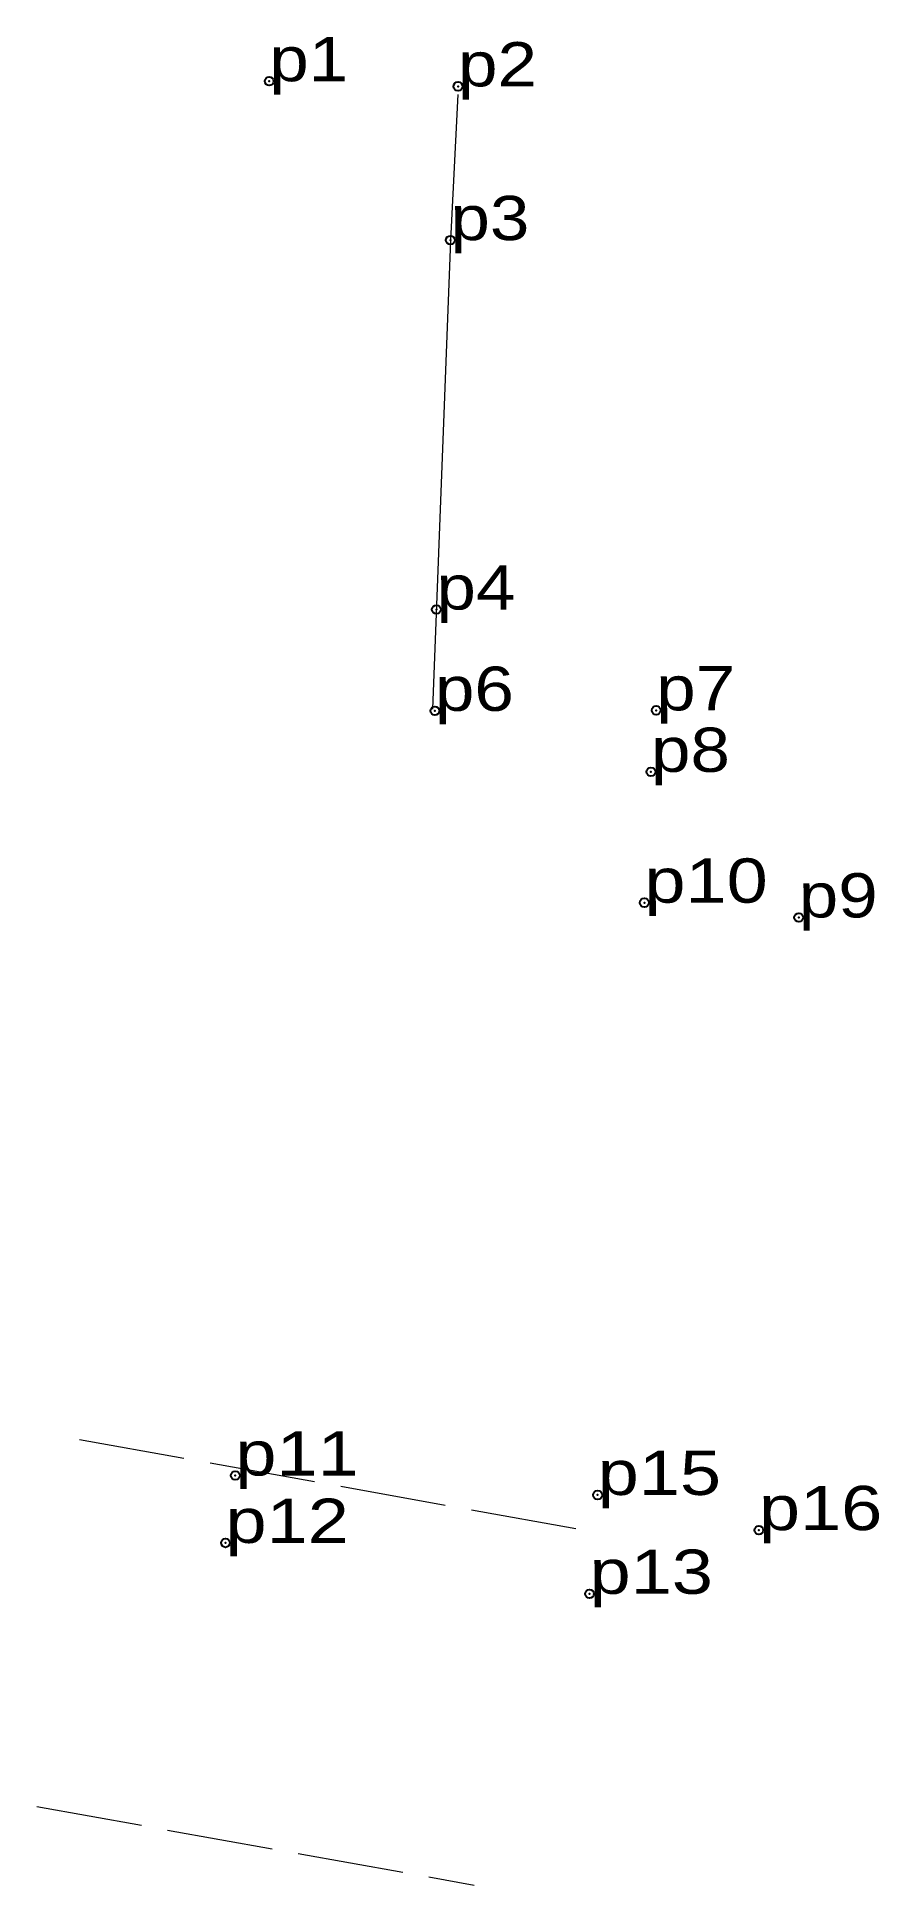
# Model space of a CAD drawing. Header units: metres. Extents: x 544225 to 546954, y 1823585 to 1837139.
# Drawn here: x 546461.7 to 546496, y 1837063.6 to 1837138.7 of the extents above.
import ezdxf

# ---------------------------------------------------------------- set-up
doc = ezdxf.new("R2010")
doc.units = ezdxf.units.M
doc.header["$LTSCALE"] = 0.72
doc.header["$PDMODE"] = 32
doc.header["$PDSIZE"] = 0.36
doc.linetypes.add('LONG_DASHED', pattern=[7.5, 6, -1.5])
doc.layers.add('10', color=7, linetype='LONG_DASHED', lineweight=13)
doc.layers.add('12', color=7, linetype='Continuous')
doc.layers.add('7', color=7, linetype='Continuous')

msp = doc.modelspace()

# ---------------------------------------------------------------- linework, layer by layer
at = {"layer": '10'}
for p, q in [((546463.43, 1837081.7), (546484.38, 1837077.94)), ((546461.7, 1837066.77), (546479.49, 1837063.58))]:
    msp.add_line(p, q, dxfattribs=at)
at = {"layer": '10', "linetype": 'Continuous'}
msp.add_lwpolyline([(546478.82, 1837136.38), (546478.52, 1837130.46), (546477.79, 1837111.39)], dxfattribs=at)
at = {"layer": '7'}
for p in [(546471.15, 1837136.92), (546478.83, 1837136.71), (546478.52, 1837130.46), (546477.95, 1837115.44), (546477.89, 1837111.32), (546486.89, 1837111.34), (546486.68, 1837108.84), (546486.41, 1837103.52), (546492.69, 1837102.92), (546469.77, 1837080.23), (546484.51, 1837079.44), (546469.37, 1837077.49), (546491.07, 1837078.01), (546484.18, 1837075.42)]:
    msp.add_point(p, dxfattribs=at)

# ---------------------------------------------------------------- texts
at = {"layer": '12'}
for s, width, p in [('p1', 1.2, (546471.15, 1837136.92)), ('p2', 1.2, (546478.83, 1837136.71)), ('p3', 1.2, (546478.52, 1837130.46)), ('p4', 1.2, (546477.95, 1837115.44)), ('p6', 1.2, (546477.89, 1837111.32)), ('p7', 1.2, (546486.89, 1837111.34)), ('p8', 1.2, (546486.68, 1837108.84)), ('p10', 1.25, (546486.41, 1837103.52)), ('p9', 1.2, (546492.69, 1837102.92)), ('p11', 1.25, (546469.77, 1837080.23)), ('p15', 1.25, (546484.51, 1837079.44)), ('p16', 1.25, (546491.07, 1837078.01)), ('p12', 1.25, (546469.37, 1837077.49)), ('p13', 1.25, (546484.18, 1837075.42))]:
    msp.add_text(s, height=1.8, dxfattribs=dict(at, width=width)).set_placement(p)

doc.saveas('drawing.dxf')
